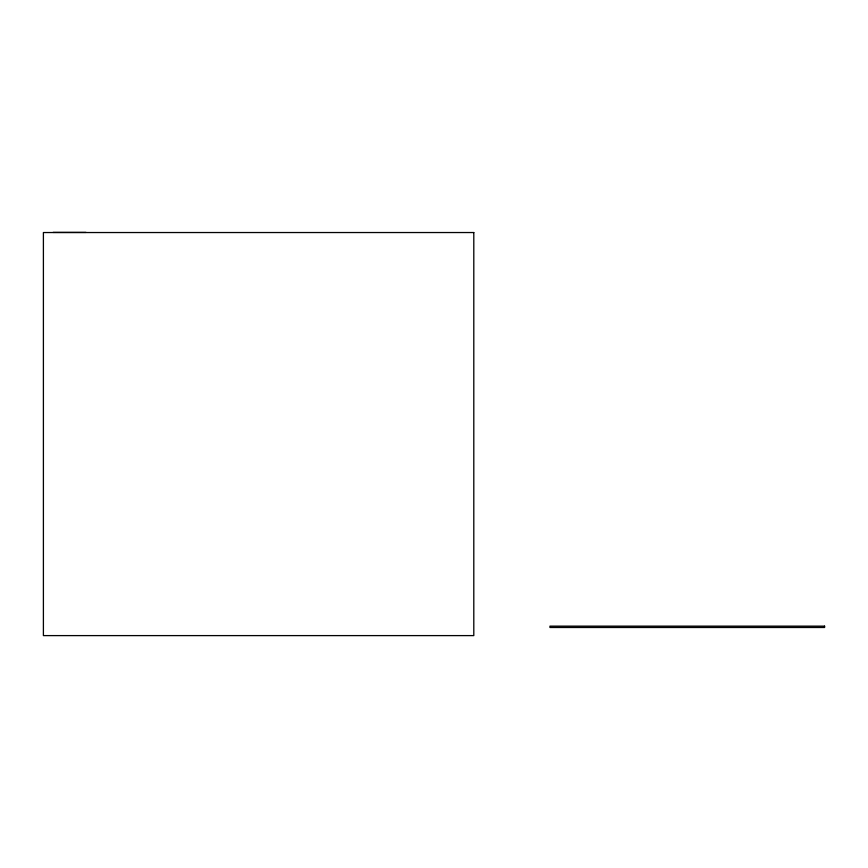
<?xml version="1.0" encoding="UTF-8"?>
<svg xmlns="http://www.w3.org/2000/svg" width="868" height="868" viewBox="0 0 868 868"><rect width="100%" height="100%" fill="white"/><g stroke="black" fill="none" stroke-linecap="round" stroke-linejoin="round"><path stroke-width="1.3" d="M53.078 232.396L86.019 232.396M473.798 232.537L43.4 232.537L43.4 635.604L473.798 635.604L473.798 232.537M824.6 626.143L549.954 626.143L549.954 627.488L824.6 627.488L824.6 626.143"/></g></svg>
